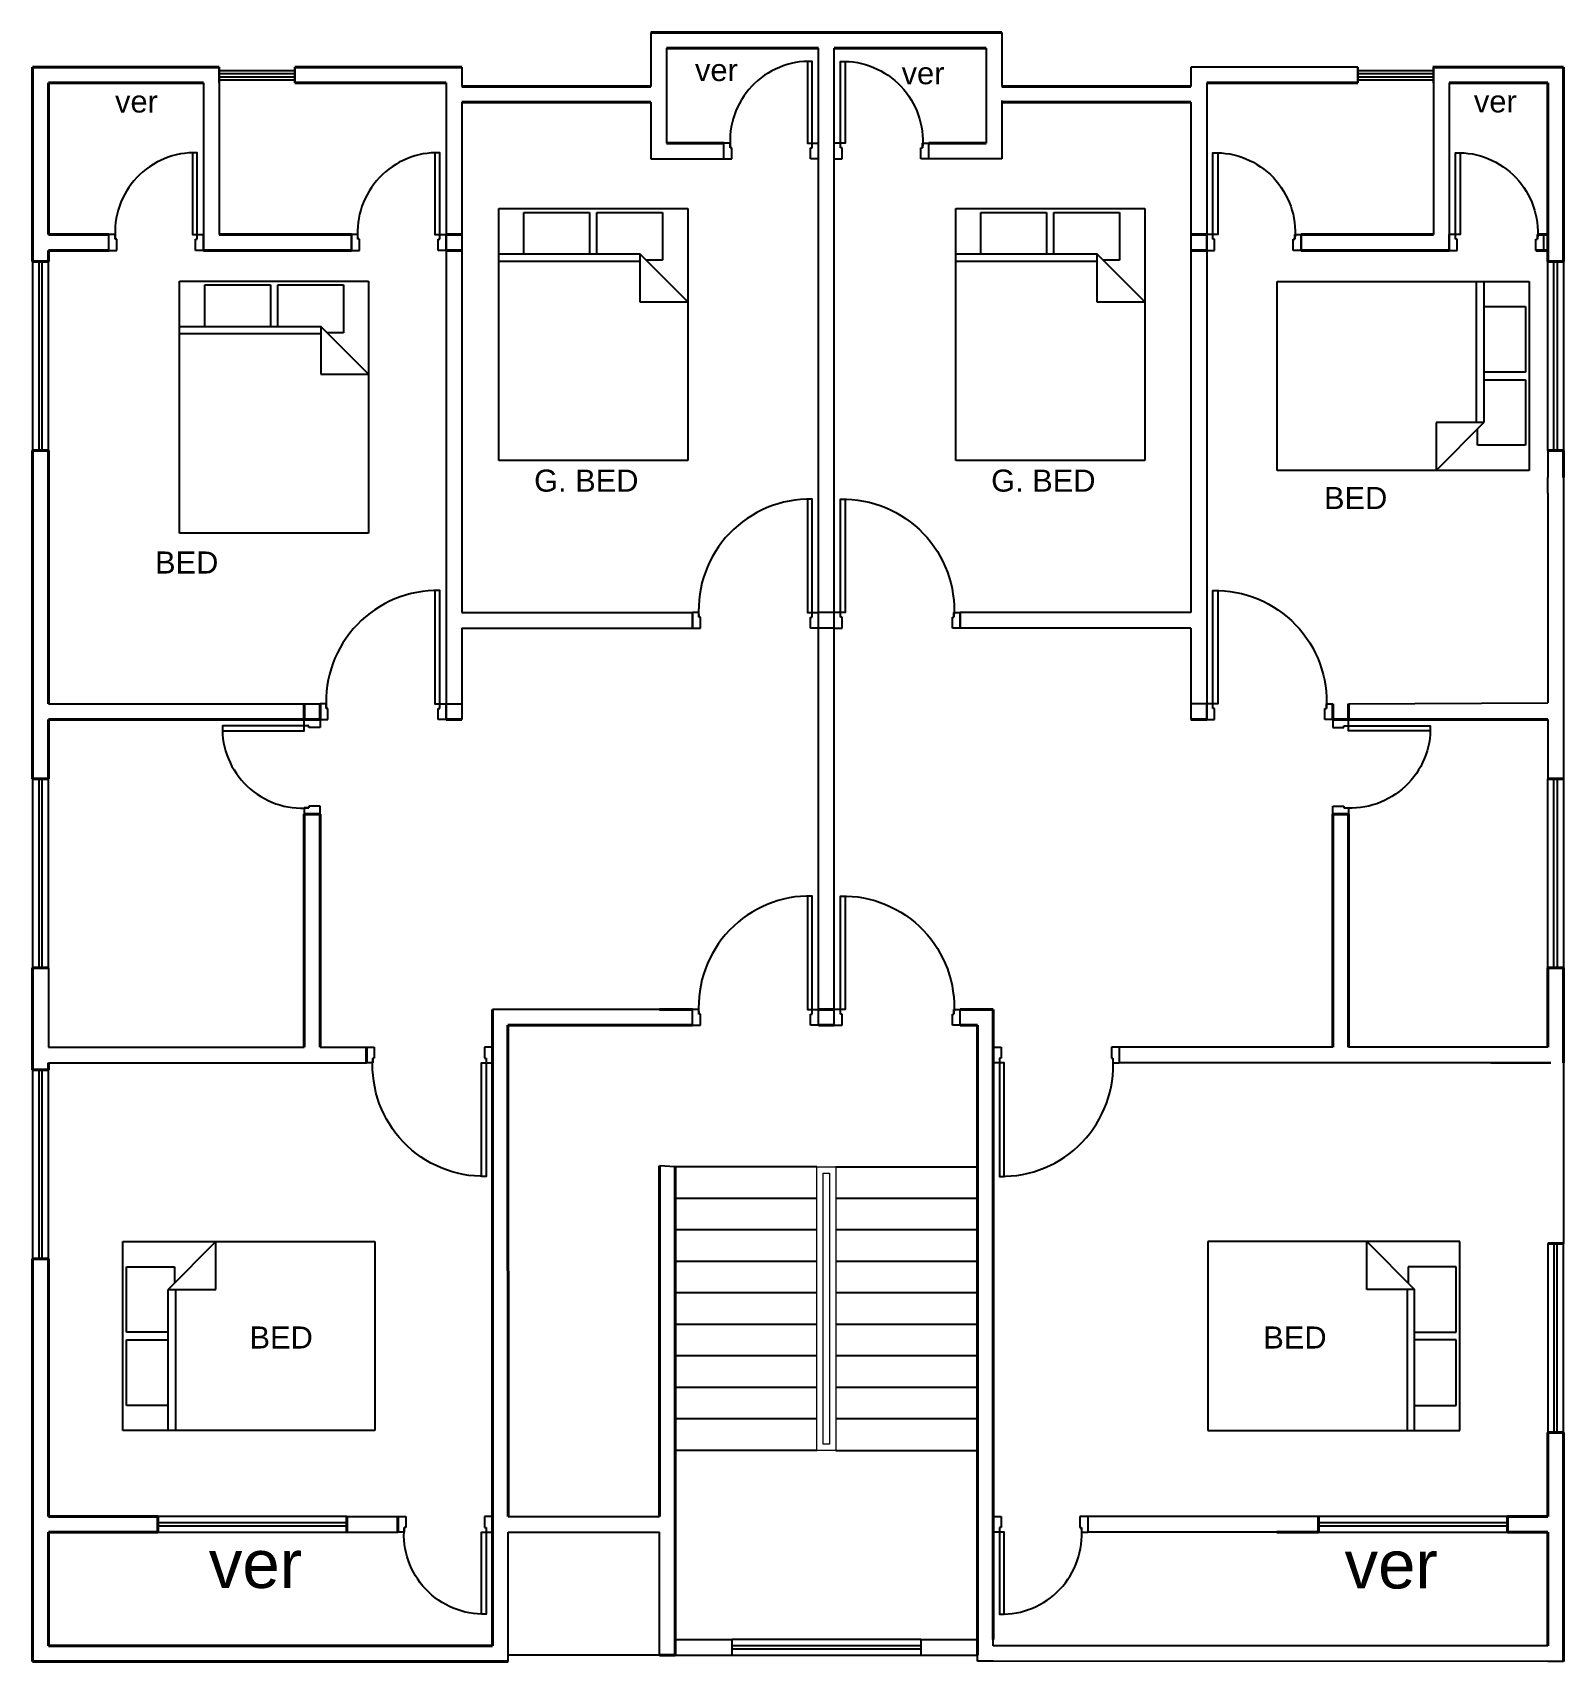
# Model space of a CAD drawing. Header units: inches. Extents: x 27333 to 54330, y 4354 to 33082.
import ezdxf
from ezdxf.enums import TextEntityAlignment as Align

# ---------------------------------------------------------------- set-up
doc = ezdxf.new("R2010")
doc.units = ezdxf.units.IN
doc.header["$MEASUREMENT"] = 0
for name, color, linetype in [('door', 12, 'Continuous'), ('FURNITURE', 3, 'Continuous'), ('STAIR', 32, 'Continuous'), ('win', 104, 'Continuous')]:
    doc.layers.add(name, color=color, linetype=linetype)
for name, color, linetype, lineweight in [('RALI', 1, 'Continuous', 5), ('Text', 7, 'Continuous', 15), ('wall', 7, 'Continuous', 40), ('WINDOW', 96, 'Continuous', 18)]:
    doc.layers.add(name, color=color, linetype=linetype, lineweight=lineweight)
doc.styles.add('arial', font='arial.ttf')
doc.styles.get("Standard").update_dxf_attribs({"font": 'arial.ttf'})

# ---------------------------------------------------------------- blocks, each defined once
blk = doc.blocks.new('D3')
at = {"layer": 'FURNITURE', "linetype": 'Continuous'}
for p, q in [((-30, 0), (-30, 5)), ((-28, 5), (-30, 5)), ((-30, 0), (-27.5, 0)), ((-28, 3.5), (-28, 5)), ((-27.5, 3.5), (-28, 3.5)), ((-27.5, 0), (-27.5, 3.5)), ((-2.5, 0), (-2.5, 3.5)), ((-2.5, 3.5), (-2, 3.5)), ((0, 0), (-2.5, 0)), ((-2, 5), (0, 5)), ((-2, 3.5), (-2, 5)), ((0, 0), (0, 5))]:
    blk.add_line(p, q, dxfattribs=at)
blk.add_lwpolyline([(-3.5, 31), (-3.5, 5), (-2, 5), (-2, 31)], close=True, dxfattribs=at)
blk.add_arc((-2.75, 5.67), 25.34, 88.3041, 184.9079, dxfattribs=at)
blk = doc.blocks.new('A$C074A1D5E')
at = {"linetype": 'Continuous'}
for p, q in [((-38, 5), (-40, 5)), ((-40, 0), (-40, 5)), ((-40, 0), (-37.5, 0)), ((-38, 3.5), (-38, 5)), ((-37.5, 3.5), (-38, 3.5)), ((-37.5, 0), (-37.5, 3.5)), ((-2.5, 3.5), (-2, 3.5)), ((-2.5, 0), (-2.5, 3.5)), ((0, 0), (-2.5, 0)), ((-2, 3.5), (-2, 5)), ((-2, 5), (0, 5)), ((0, 0), (0, 5))]:
    blk.add_line(p, q, dxfattribs=at)
blk.add_lwpolyline([(-3.5, 41), (-3.5, 5), (-2, 5), (-2, 41)], close=True, dxfattribs=at)
blk.add_arc((-2.75, 5.69), 35.32, 88.7832, 183.5551, dxfattribs=at)
blk = doc.blocks.new('Bed - Queen')
at = {"linetype": 'Continuous'}
for p, q in [((0, -80.00003), (0, 0)), ((0, 0), (59.99999, 0)), ((59.99999, 0), (59.99999, -80.00003)), ((7.99999, -1.2), (28.79998, -1.2)), ((7.99999, -14.4), (7.99999, -1.2)), ((28.79998, -1.2), (28.79998, -14.4)), ((31.19999, -1.2), (51.99999, -1.2)), ((31.19999, -14.4), (31.19999, -1.2)), ((51.99999, -1.2), (51.99999, -16.4)), ((0, -14.4), (44.8, -14.4)), ((59.99999, -29.6), (44.8, -14.4)), ((44.8, -14.4), (44.8, -29.6)), ((44.8, -16.8), (0, -16.8)), ((51.99999, -16.4), (46.79936, -16.4)), ((44.8, -29.6), (59.99999, -29.6)), ((59.99999, -80.00003), (0, -80.00003))]:
    blk.add_line(p, q, dxfattribs=at)

msp = doc.modelspace()

# ---------------------------------------------------------------- linework, layer by layer
for p, q in [((38235, 33082), (38235, 32129)), ((44429, 33082), (44429, 32129)), ((38512, 32804), (38512, 31130)), ((41193, 15576), (41193, 32804)), ((41471, 15576), (41471, 32804)), ((44151, 32804), (44151, 31130)), ((34902, 32471), (34902, 32129)), ((47762, 32471), (47762, 32129)), ((50706, 32471), (47762, 32471)), ((30347, 32193), (30347, 29241)), ((30624, 32193), (30624, 29519)), ((34624, 32193), (34624, 20964)), ((48039, 32193), (48039, 20964)), ((52039, 32193), (52039, 29519)), ((52317, 32193), (52317, 29241)), ((34902, 31852), (34902, 30852)), ((38235, 31852), (38235, 30852)), ((44429, 31882), (44429, 30852)), ((47762, 31852), (47762, 30852)), ((39526, 30852), (39526, 31130)), ((43137, 30852), (43137, 31130)), ((34902, 30852), (34902, 22853)), ((38235, 30852), (39526, 30852)), ((44429, 30852), (43137, 30852)), ((47762, 30852), (47762, 22853)), ((32957, 29519), (32957, 29241)), ((49706, 29519), (49706, 29241)), ((54053, 25713), (54053, 25236)), ((54053, 24958), (54053, 25236)), ((54330, 25236), (54330, 22054)), ((54053, 24958), (54053, 21258)), ((34902, 22853), (38971, 22853)), ((38971, 22853), (38971, 22575)), ((41471, 22853), (41193, 22853)), ((43693, 22853), (43693, 22575)), ((47762, 22853), (43693, 22853)), ((34902, 22575), (34902, 20964)), ((34902, 22575), (38971, 22575)), ((41471, 22575), (41193, 22575)), ((47762, 22575), (43693, 22575)), ((47762, 22575), (47762, 20964)), ((54330, 22054), (54330, 19921)), ((27611, 21242), (32402, 21242)), ((34624, 21242), (34902, 21242)), ((48039, 21242), (47762, 21242)), ((50539, 21242), (54053, 21258)), ((54053, 20964), (54053, 19921)), ((27611, 16588), (27611, 15187)), ((38388, 15853), (35443, 15854)), ((38971, 15576), (38971, 15853)), ((43693, 15576), (43693, 15853)), ((27611, 15187), (32124, 15187)), ((32402, 15187), (33221, 15187)), ((50261, 15187), (46498, 15187)), ((53997, 15187), (50539, 15187)), ((54053, 15187), (53386, 15187)), ((27611, 14909), (33221, 14909)), ((54108, 14909), (46498, 14909)), ((53053, 14909), (54108, 14909)), ((54108, 14909), (53330, 14909)), ((54330, 14909), (54330, 11727)), ((38665, 13076), (38388, 13096)), ((38388, 13096), (38388, 13096)), ((32876, 6910), (33777, 6910)), ((35721, 6910), (38388, 6910)), ((50009, 6910), (45942, 6910)), ((32876, 6632), (33777, 6632)), ((49275, 6632), (45942, 6632)), ((44276, 4632), (44276, 4743)), ((54053, 4632), (44276, 4632)), ((43998, 4361), (43998, 4466)), ((44276, 4361), (43998, 4361)), ((54330, 4354), (44276, 4361)), ((54330, 4354), (54053, 4354))]:
    msp.add_line(p, q)
at = {"color": 0, "lineweight": -2}
for p, q in [((30624, 32193), (30624, 32471)), ((31958, 32193), (31958, 32471)), ((50706, 32193), (50706, 32471)), ((52039, 32193), (52039, 32471))]:
    msp.add_line(p, q, dxfattribs=at)
at = {"color": 1}
for p, q in [((35721, 4354), (35721, 6632)), ((35721, 6632), (38388, 6632)), ((38388, 4466), (38388, 6632)), ((38388, 4466), (35721, 4466))]:
    msp.add_line(p, q, dxfattribs=at)
at = {"color": 0, "lineweight": -2, "ltscale": 0.1}
for p, q in [((38665, 4743), (39665, 4743)), ((39665, 4743), (39665, 4466)), ((42998, 4743), (43998, 4743)), ((42998, 4743), (42998, 4466)), ((38665, 4466), (39665, 4466)), ((42998, 4466), (43998, 4466))]:
    msp.add_line(p, q, dxfattribs=at)
at = {"layer": 'RALI', "ltscale": 2}
for points in [[(41165, 13076), (41498, 13076), (41498, 8076), (41165, 8076)], [(41276, 12965), (41387, 12965), (41387, 8187), (41276, 8187)]]:
    msp.add_lwpolyline(points, close=True, dxfattribs=at)
at = {"layer": 'STAIR'}
for p, q in [((41165, 13076), (38665, 13076)), ((41498, 13076), (43998, 13076)), ((41165, 12520), (38665, 12520)), ((43998, 12520), (41498, 12520)), ((41165, 11965), (38665, 11965)), ((43998, 11965), (41498, 11965)), ((41165, 11409), (38665, 11409)), ((43998, 11409), (41498, 11409)), ((41165, 10854), (38665, 10854)), ((43998, 10854), (41498, 10854)), ((41165, 10298), (38665, 10298)), ((43998, 10298), (41498, 10298)), ((41165, 9743), (38665, 9743)), ((43998, 9743), (41498, 9743)), ((41165, 9187), (38665, 9187)), ((43998, 9187), (41498, 9187)), ((41165, 8632), (38665, 8632)), ((43998, 8632), (41498, 8632)), ((41165, 8076), (38665, 8076)), ((41498, 8076), (43998, 8076))]:
    msp.add_line(p, q, dxfattribs=at)
at = {"layer": 'wall'}
for p, q in [((38235, 33082), (41471, 33082)), ((44429, 33082), (41471, 33082)), ((38512, 32804), (41193, 32804)), ((44151, 32804), (41471, 32804)), ((27333, 32471), (27333, 29046)), ((30624, 32471), (27333, 32471)), ((34902, 32471), (31958, 32471)), ((52029, 32471), (54330, 32471)), ((54330, 32471), (54330, 29046)), ((27611, 32193), (27611, 29519)), ((30347, 32193), (27611, 32193)), ((34624, 32193), (31958, 32193)), ((48039, 32193), (50706, 32193)), ((52317, 32193), (54053, 32193)), ((54053, 32193), (54053, 29046)), ((34902, 32129), (38235, 32129)), ((47762, 32129), (44429, 32129)), ((34902, 31852), (38235, 31852)), ((47762, 31852), (44429, 31852)), ((39526, 31130), (38512, 31130)), ((44151, 31130), (43137, 31130)), ((28680, 29519), (27611, 29519)), ((32957, 29519), (30624, 29519)), ((34902, 29519), (34624, 29519)), ((47762, 29519), (48039, 29519)), ((49706, 29519), (52039, 29519)), ((53872, 29519), (54053, 29519)), ((27611, 29046), (27333, 29046)), ((27611, 29241), (27611, 29046)), ((28680, 29241), (27611, 29241)), ((32957, 29241), (30347, 29241)), ((34902, 29241), (34624, 29241)), ((47762, 29241), (48039, 29241)), ((49706, 29241), (52317, 29241)), ((53844, 29241), (54053, 29241)), ((54053, 29046), (54330, 29046)), ((27333, 25713), (27333, 19921)), ((27611, 25713), (27333, 25713)), ((27611, 25713), (27611, 21242)), ((54053, 25713), (54330, 25713)), ((54330, 25713), (54330, 25236)), ((32124, 21242), (32124, 20964)), ((32402, 21242), (32402, 20964)), ((50261, 21242), (50261, 20964)), ((50539, 21242), (50539, 20964)), ((27611, 20964), (32402, 20964)), ((27611, 20964), (27611, 19921)), ((34624, 20964), (34902, 20964)), ((48039, 20964), (47762, 20964)), ((54053, 20964), (50261, 20964)), ((27611, 19921), (27333, 19921)), ((54053, 19921), (54330, 19921)), ((32124, 19297), (32402, 19297)), ((32124, 19297), (32124, 15187)), ((32402, 19297), (32402, 15187)), ((50539, 19297), (50261, 19297)), ((50539, 19297), (50261, 19297)), ((50261, 19297), (50261, 15187)), ((50539, 19297), (50539, 15187)), ((27333, 16588), (27333, 14788)), ((27611, 16588), (27333, 16588)), ((54053, 16588), (54053, 15187)), ((54053, 16588), (54330, 16588)), ((54330, 16588), (54330, 14909)), ((35443, 4632), (35443, 15854)), ((38388, 15853), (38971, 15853)), ((41193, 15853), (41471, 15853)), ((43693, 15853), (44276, 15853)), ((44276, 4743), (44276, 15853)), ((35716, 15576), (38971, 15576)), ((35721, 6910), (35716, 15576)), ((41193, 15576), (41471, 15576)), ((43693, 15576), (43998, 15576)), ((43998, 4466), (43998, 15576)), ((33221, 14909), (33221, 15187)), ((27611, 14788), (27333, 14788)), ((27611, 14909), (27611, 14788)), ((38388, 6910), (38388, 13096)), ((38665, 4466), (38665, 13076)), ((54330, 11727), (54053, 11727)), ((27333, 11455), (27333, 4354)), ((27611, 11455), (27333, 11455)), ((27611, 11455), (27611, 6910)), ((54053, 8394), (54053, 6910)), ((54330, 8394), (54053, 8394)), ((54330, 8394), (54330, 4354)), ((27611, 6910), (29543, 6910)), ((29543, 6910), (29543, 6632)), ((32876, 6910), (32876, 6632)), ((33777, 6632), (33777, 6910)), ((50009, 6910), (50009, 6632)), ((54053, 6910), (53342, 6910)), ((53342, 6910), (53342, 6632)), ((27611, 6632), (27611, 4632)), ((27611, 6632), (29543, 6632)), ((50009, 6632), (49275, 6632)), ((54053, 6632), (53342, 6632)), ((54053, 6632), (54053, 4632)), ((27611, 4632), (35443, 4632)), ((27333, 4354), (35721, 4354)), ((38388, 4466), (38665, 4466))]:
    msp.add_line(p, q, dxfattribs=at)
at = {"layer": 'win'}
for p, q in [((27333, 29046), (27333, 25713)), ((27444, 29046), (27444, 25713)), ((27500, 25713), (27500, 29046)), ((27611, 25713), (27611, 29046)), ((54053, 25713), (54053, 29046)), ((54164, 25713), (54164, 29046)), ((54219, 29046), (54219, 25713)), ((54330, 29046), (54330, 25713)), ((27333, 19921), (27333, 16588)), ((27444, 19921), (27444, 16588)), ((27500, 16588), (27500, 19921)), ((27611, 16588), (27611, 19921)), ((54053, 16588), (54053, 19921)), ((54164, 16588), (54164, 19921)), ((54219, 19921), (54219, 16588)), ((54330, 19921), (54330, 16588)), ((27333, 14788), (27333, 11455)), ((27444, 14788), (27444, 11455)), ((27500, 11455), (27500, 14788)), ((27611, 11455), (27611, 14788)), ((54053, 11727), (54053, 8394)), ((54164, 11727), (54164, 8394)), ((54219, 8394), (54219, 11727)), ((54330, 8394), (54330, 11727)), ((32876, 6910), (29543, 6910)), ((53342, 6910), (50009, 6910)), ((32876, 6799), (29543, 6799)), ((29543, 6743), (32876, 6743)), ((29543, 6632), (32876, 6632)), ((53342, 6799), (50009, 6799)), ((50009, 6743), (53342, 6743)), ((50009, 6632), (53342, 6632)), ((42998, 4743), (39665, 4743)), ((42998, 4632), (39665, 4632)), ((39665, 4577), (42998, 4577)), ((39665, 4466), (42998, 4466))]:
    msp.add_line(p, q, dxfattribs=at)
at = {"layer": 'WINDOW', "lineweight": -2}
for p, q in [((30624, 32471), (30624, 32193)), ((31958, 32471), (31958, 32193)), ((50706, 32471), (50706, 32193)), ((52039, 32471), (52039, 32193)), ((30624, 32415), (31958, 32415)), ((30624, 32359), (31958, 32359)), ((30624, 32304), (31958, 32304)), ((30624, 32248), (31958, 32248)), ((50706, 32415), (52039, 32415)), ((50706, 32359), (52039, 32359)), ((50706, 32304), (52039, 32304)), ((50706, 32248), (52039, 32248))]:
    msp.add_line(p, q, dxfattribs=at)

# ---------------------------------------------------------------- block references
at = {"yscale": 55.55, "zscale": 55.55}
for name, p, xscale in [('D3', (41193, 30852), 55.55), ('D3', (41471, 30852), -55.55), ('D3', (30347, 29241), 55.55), ('D3', (34624, 29241), 55.55), ('D3', (48039, 29241), -55.55), ('D3', (52317, 29241), -55.55), ('Bed - Queen', (35553, 29977), 55.55), ('Bed - Queen', (43613, 29977), 55.55), ('Bed - Queen', (29927, 28699), 55.55)]:
    msp.add_blockref(name, p, dxfattribs=dict(at, xscale=xscale))
for name, p, xscale, rotation in [('Bed - Queen', (53728, 28693), 55.55, 270), ('D3', (32402, 20964), 55.55, 90), ('D3', (50261, 20964), -55.55, 270), ('Bed - Queen', (28922, 8426), 55.55, 90), ('Bed - Queen', (52506, 8426), -55.55, 270), ('D3', (35443, 6910), -55.55, 180), ('D3', (44276, 6910), 55.55, 180)]:
    msp.add_blockref(name, p, dxfattribs=dict(at, xscale=xscale, rotation=rotation))
at = {"layer": 'door', "color": 3, "yscale": 55.55, "zscale": 55.55}
for p, xscale in [((41193, 22575), 55.55), ((41471, 22575), -55.55), ((34624, 20964), 55.55), ((48039, 20964), -55.55), ((41193, 15576), 55.55), ((41471, 15576), -55.55)]:
    msp.add_blockref('A$C074A1D5E', p, dxfattribs=dict(at, xscale=xscale))
at = {"layer": 'door', "color": 3, "yscale": 55.55, "zscale": 55.55, "rotation": 180}
for p, xscale in [((35443, 15187), -55.55), ((44276, 15187), 55.55)]:
    msp.add_blockref('A$C074A1D5E', p, dxfattribs=dict(at, xscale=xscale))

# ---------------------------------------------------------------- texts
at = {"linetype": 'Continuous'}
for p in [(39393, 32421), (43037, 32365), (29165, 31866), (53129, 31868)]:
    msp.add_text('ver', height=388.9, dxfattribs=at).set_placement(p, align=Align.MIDDLE_CENTER)
at = {"linetype": 'Continuous', "char_height": 388.85, "width": 3471.88, "attachment_point": 1}
for s, insert in [('{\\fArial|b0|i0|c0|p34;G. BED}', (36178, 25374)), ('{\\fArial|b0|i0|c0|p34;G. BED}', (44238, 25374)), ('{\\fArial|b0|i0|c0|p34;BED}', (50108, 25068)), ('{\\fArial|b0|i0|c0|p34;      BED}', (28587, 23930)), ('{\\fArial|b0|i0|c0|p34;BED}', (31159, 10262)), ('{\\fArial|b0|i0|c0|p34;BED}', (49037, 10262))]:
    msp.add_mtext(s, dxfattribs=dict(at, insert=insert))
at = {"layer": 'Text', "ltscale": 50, "style": 'arial'}
for p in [(31264, 6073), (51293, 6065)]:
    msp.add_text('ver', height=847.6, dxfattribs=at).set_placement(p, align=Align.MIDDLE_CENTER)

doc.saveas('drawing.dxf')
